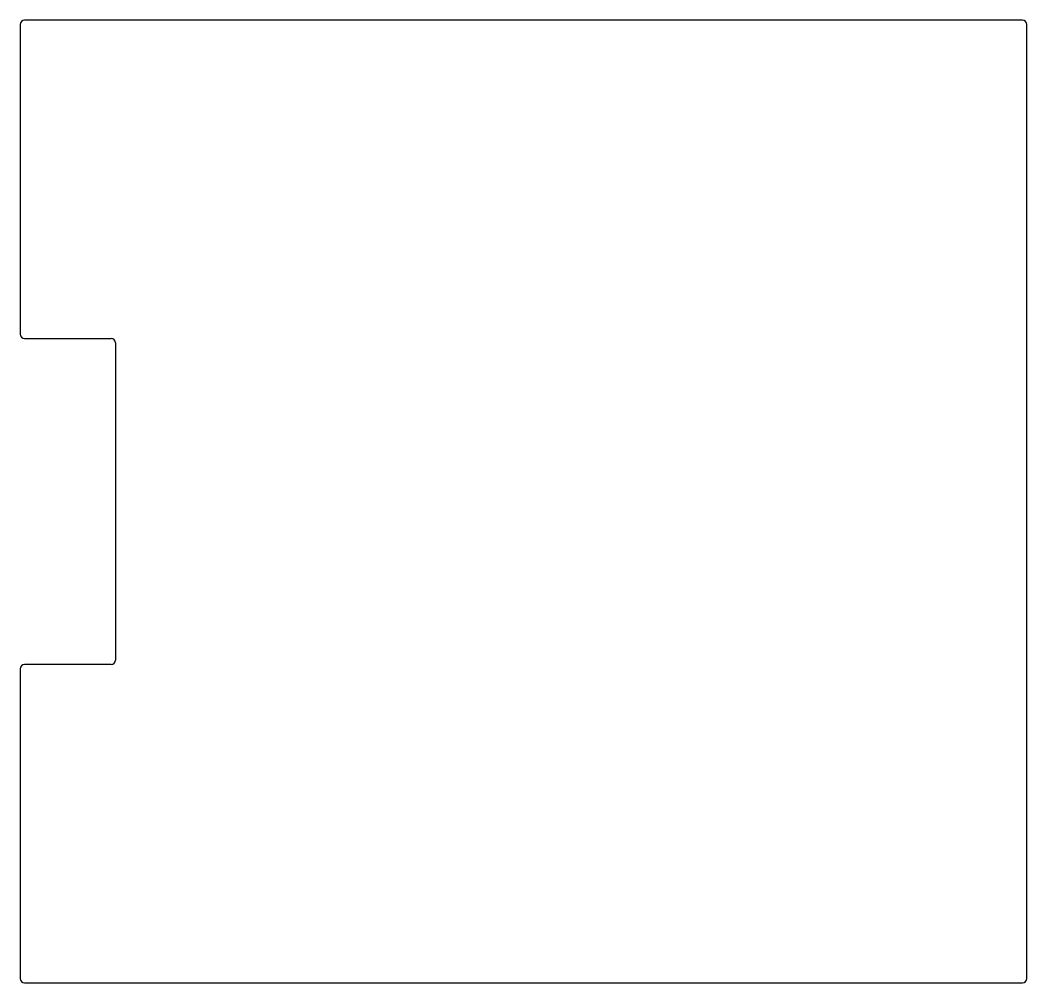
# Model space of a CAD drawing. Header units: millimetres. Extents: x -454 to 0, y -434 to 0.
import ezdxf

# ---------------------------------------------------------------- set-up
doc = ezdxf.new("R2010")
doc.units = ezdxf.units.MM

msp = doc.modelspace()

# ---------------------------------------------------------------- linework, layer by layer
at = {"color": 7, "linetype": 'Continuous', "lineweight": 25}
for p, q in [((-2, 0), (-452, 0)), ((-454, -2), (-454, -141.5)), ((0, -432), (0, -2)), ((-452, -143.5), (-413, -143.5)), ((-411, -145.5), (-411, -288.5)), ((-413, -290.5), (-452, -290.5)), ((-454, -292.5), (-454, -432)), ((-452, -434), (-2, -434))]:
    msp.add_line(p, q, dxfattribs=at)
for centre, start, end in [((-452, -2), 90, 180), ((-2, -2), 0, 90), ((-452, -141.5), 180, 270), ((-413, -145.5), 0, 90), ((-452, -292.5), 90, 180), ((-413, -288.5), 270, 0), ((-452, -432), 180, 270), ((-2, -432), 270, 0)]:
    msp.add_arc(centre, 2, start, end, dxfattribs=at)

doc.saveas('drawing.dxf')
